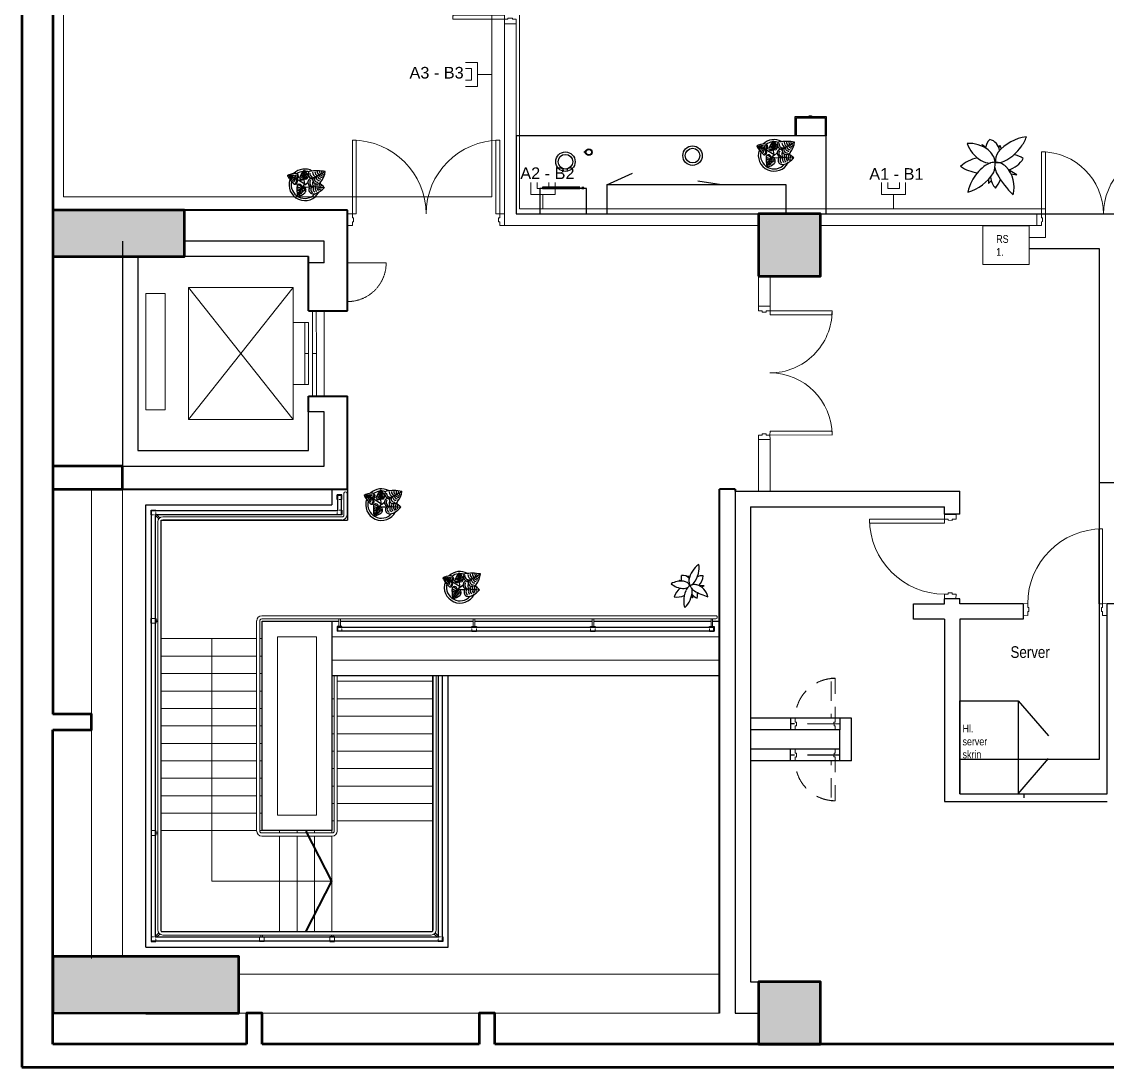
# Model space of a CAD drawing. Header units: millimetres. Extents: x 521 to 148073, y -17811 to 32040.
# Drawn here: x 521 to 14911, y 1225 to 15078 of the extents above; entities that cross this region are included whole.
import ezdxf

# ---------------------------------------------------------------- set-up
doc = ezdxf.new("R2010")
doc.units = ezdxf.units.MM
for name, pattern in [('DGN Style 2', [0.41784, 0.250704, -0.167136]), ('DGN Style 3', [0.584976, 0.41784, -0.167136]), ('DGN Style 5', [0.292488, 0.125352, -0.167136])]:
    doc.linetypes.add(name, pattern=pattern)
for name, color, linetype in [('Datové rozvody', 6, 'Continuous'), ('kab žlab', 6, 'Continuous'), ('srafa', 7, 'Continuous')]:
    doc.layers.add(name, color=color, linetype=linetype)
for name, color, linetype, lineweight in [('nabytek', 7, 'Continuous', 30), ('OAP220', 1, 'Continuous', 30), ('OAP240', 7, 'Continuous', 0), ('OAP280', 2, 'Continuous', 53), ('OAP313', 1, 'Continuous', 0), ('OAP315', 5, 'Continuous', 0), ('OAP325', 1, 'Continuous', 0), ('OAP341', 5, 'Continuous', 0), ('OAP417', 2, 'Continuous', 0), ('OAP660', 7, 'Continuous', 0), ('RC1.', 190, 'Continuous', 20)]:
    doc.layers.add(name, color=color, linetype=linetype, lineweight=lineweight)
doc.styles.add('PDF Arial', font='arial.ttf')
doc.styles.get("Standard").update_dxf_attribs({"font": 'technic_.ttf', "height": 100})

# ---------------------------------------------------------------- blocks, each defined once
blk = doc.blocks.new('*U36')
at = {"layer": 'OAP660'}
for p, q in [((0.187, 1.208), (0.036, -0.958)), ((1.309, 0.28), (0.686, 1.187)), ((0.441, 0.837), (0.606, 0.95)), ((-0.926, 0.443), (1.149, -0.194)), ((0.894, 0.177), (1.059, 0.29))]:
    blk.add_line(p, q, dxfattribs=at)
at = {"layer": 'OAP660', "flags": 128}
for points in [[(-0.926, 0.443), (0.036, -0.958), (1.149, -0.194), (0.187, 1.208), (-0.926, 0.443)], [(0.604, 1.13), (0.915, 0.677), (0.874, 0.648), (0.563, 1.102), (0.604, 1.13)], [(0.606, 0.95), (0.833, 0.62), (0.791, 0.592), (0.565, 0.921), (0.606, 0.95)], [(1.059, 0.29), (0.833, 0.62), (0.791, 0.592), (1.018, 0.262), (1.059, 0.29)], [(1.226, 0.223), (0.915, 0.677), (0.874, 0.648), (1.185, 0.195), (1.226, 0.223)], [(-1.309, 0.029), (-0.46, -1.208), (-0.254, -1.066), (-1.103, 0.17), (-1.309, 0.029)]]:
    blk.add_lwpolyline(points, close=True, dxfattribs=at)
blk = doc.blocks.new('*U8')
at = {"layer": 'OAP315', "extrusion": (0, 0, -1), "flags": 128}
for points in [[(-0.486, 0.735), (-0.532, 0.754), (-0.836, 0.014), (-0.789, -0.005), (-0.486, 0.735)], [(0.645, -0.593), (0.599, -0.574), (0.902, 0.167), (0.948, 0.148), (0.645, -0.593)], [(-0.891, 0.037), (-0.836, 0.014), (-0.855, -0.032), (-0.841, -0.038), (-0.86, -0.084), (-0.874, -0.079), (-0.893, -0.125), (-0.948, -0.102), (-0.891, 0.037)], [(0.7, -0.615), (0.645, -0.593), (0.626, -0.639), (0.612, -0.633), (0.593, -0.68), (0.607, -0.685), (0.588, -0.731), (0.643, -0.754), (0.7, -0.615)]]:
    blk.add_lwpolyline(points, close=True, dxfattribs=at)
at = {"layer": 'OAP315', "extrusion": (0, 0, -1)}
blk.add_arc((-0.836, 0.014), 0.8, 337.7176, 67.7176, dxfattribs=at)
at = {"layer": 'OAP315'}
blk.add_arc((-0.645, -0.593), 0.8, 22.2824, 112.2824, dxfattribs=at)
blk = doc.blocks.new('B1500-91')
at = {"layer": 'OAP315', "rotation": 67.71764840910753}
blk.add_blockref('*U8', (-0.304, 0.881), dxfattribs=at)
blk = doc.blocks.new('*U38')
at = {"layer": 'OAP280', "color": 7, "linetype": 'Continuous', "lineweight": 0, "extrusion": (0, 0, -1)}
blk.add_arc((0.897, 0.495), 0.95, 140.0831, 230.0831, dxfattribs=at)
at = {"layer": 'OAP280', "color": 7, "linetype": 'Continuous', "lineweight": 0}
blk.add_arc((0.322, -0.962), 0.95, 39.9169, 129.9169, dxfattribs=at)
at = {"layer": 'OAP315', "flags": 128}
for points in [[(-0.136, 1.066), (-0.168, 1.105), (-0.897, 0.495), (-0.865, 0.457), (-0.136, 1.066)], [(-0.936, 0.541), (-0.897, 0.495), (-0.935, 0.463), (-0.926, 0.451), (-0.964, 0.419), (-0.974, 0.431), (-1.012, 0.399), (-1.051, 0.445), (-0.936, 0.541)], [(1.019, -0.314), (1.051, -0.353), (0.322, -0.962), (0.29, -0.924), (1.019, -0.314)], [(0.361, -1.008), (0.322, -0.962), (0.284, -0.994), (0.274, -0.983), (0.236, -1.015), (0.245, -1.026), (0.207, -1.059), (0.246, -1.105), (0.361, -1.008)]]:
    blk.add_lwpolyline(points, close=True, dxfattribs=at)
blk = doc.blocks.new('B1800-90')
at = {"layer": 'OAP315', "rotation": 140.0831359081261}
blk.add_blockref('*U38', (-0.37, 1.015), dxfattribs=at)
blk = doc.blocks.new('*U39')
at = {"layer": 'OAP315', "flags": 128}
for points in [[(-0.212, 0.722), (-0.178, 0.673), (-0.141, 0.698), (-0.132, 0.686), (-0.083, 0.72), (-0.091, 0.732), (-0.054, 0.758), (-0.088, 0.807), (-0.212, 0.722)], [(-0.698, 0.255), (-0.726, 0.296), (-0.178, 0.673), (-0.149, 0.631), (-0.698, 0.255)], [(-0.001, -0.759), (0.027, -0.8), (0.575, -0.424), (0.547, -0.382), (-0.001, -0.759)], [(0.609, -0.473), (0.575, -0.424), (0.612, -0.398), (0.604, -0.386), (0.653, -0.352), (0.662, -0.364), (0.699, -0.339), (0.733, -0.388), (0.609, -0.473)]]:
    blk.add_lwpolyline(points, close=True, dxfattribs=at)
at = {"layer": 'OAP315'}
blk.add_ellipse((-0.178, 0.673), major_axis=(0, 0.665), ratio=1, start_param=2.17254, end_param=3.743336, dxfattribs=at)
at = {"layer": 'OAP315', "extrusion": (0, 0, -1)}
blk.add_ellipse((0.575, -0.424), major_axis=(0, -0.665), ratio=1, start_param=0.96905, end_param=2.539846, dxfattribs=at)
blk = doc.blocks.new('*U6')
at = {"layer": 'OAP315', "extrusion": (0, 0, -1), "flags": 128}
for points in [[(0.059, -0.409), (0.025, -0.373), (0.723, 0.294), (0.757, 0.258), (0.059, -0.409)], [(-0.649, 0.332), (-0.607, 0.289), (-0.643, 0.254), (-0.633, 0.243), (-0.669, 0.209), (-0.68, 0.22), (-0.716, 0.185), (-0.757, 0.229), (-0.649, 0.332)], [(0.101, -0.452), (0.059, -0.409), (0.023, -0.444), (0.013, -0.433), (-0.023, -0.467), (-0.013, -0.478), (-0.049, -0.513), (-0.008, -0.556), (0.101, -0.452)]]:
    blk.add_lwpolyline(points, close=True, dxfattribs=at)
at = {"layer": 'OAP315'}
blk.add_arc((-0.059, -0.409), 0.965, 46.3107, 136.3107, dxfattribs=at)
blk = doc.blocks.new('A900-90')
at = {"layer": 'OAP315', "rotation": 313.6892712838268}
blk.add_blockref('*U6', (0.397, 0.24), dxfattribs=at)
blk = doc.blocks.new('*U41')
at = {"layer": 'OAP220', "linetype": 'DGN Style 3'}
blk.add_line((0.148, 0.004), (-0.375, -0.355), dxfattribs=at)
at = {"layer": 'OAP313', "linetype": 'DGN Style 2', "flags": 128}
for points in [[(-0.276, 0.428), (-0.235, 0.456), (0.056, 0.032), (0.015, 0.004), (-0.276, 0.428)], [(0.106, 0.066), (0.056, 0.032), (0.085, -0.009), (0.072, -0.018), (0.101, -0.059), (0.113, -0.05), (0.141, -0.092), (0.191, -0.058), (0.106, 0.066)], [(-0.418, -0.293), (-0.368, -0.259), (-0.34, -0.301), (-0.328, -0.292), (-0.299, -0.333), (-0.312, -0.342), (-0.283, -0.383), (-0.333, -0.417), (-0.418, -0.293)]]:
    blk.add_lwpolyline(points, close=True, dxfattribs=at)
at = {"layer": 'OAP313', "linetype": 'DGN Style 2'}
blk.add_ellipse((0.058, 0.031), major_axis=(0.516, 0), ratio=0.998828, start_param=2.173913, end_param=3.740515, dxfattribs=at)
blk = doc.blocks.new('*U40')
at = {"layer": 'OAP220'}
for p, q in [((0.239, 0.047), (0.324, -0.077)), ((-0.284, -0.313), (-0.199, -0.436))]:
    blk.add_line(p, q, dxfattribs=at)
at = {"layer": 'OAP313', "linetype": 'DGN Style 2'}
blk.add_blockref('*U41', (0.134, -0.019), dxfattribs=at)

msp = doc.modelspace()

# ---------------------------------------------------------------- linework, layer by layer
at = {"layer": 'Datové rozvody'}
for p, q in [((14809, 12069), (13876, 12069)), ((14809, 7526), (14809, 12069)), ((14809, 5307), (14809, 7526)), ((12958, 5307), (13358, 5307)), ((13358, 5307), (13803, 5307)), ((13803, 5307), (14809, 5307)), ((13803, 4848), (13803, 4797))]:
    msp.add_line(p, q, dxfattribs=at)
at = {"layer": 'Defpoints'}
for p, q in [((12958, 4848), (12958, 6082)), ((12958, 6082), (13729, 6082)), ((13729, 6082), (13729, 4848)), ((13729, 6082), (14133, 5615)), ((13729, 4848), (14133, 5314)), ((12958, 4848), (13729, 4848))]:
    msp.add_line(p, q, dxfattribs=at)
at = {"layer": 'kab žlab'}
msp.add_line((14809, 8973), (17315, 8973), dxfattribs=at)
at = {"layer": 'nabytek', "lineweight": 25}
for p, q in [((10384, 13382), (10265, 13428)), ((10314, 13409), (10292, 13418)), ((10482, 13394), (10481, 13499)), ((10482, 13456), (10482, 13475)), ((10495, 13313), (10482, 13394)), ((10592, 13383), (10607, 13394)), ((10607, 13394), (10766, 13483)), ((10701, 13447), (10730, 13463)), ((13261, 13424), (13254, 13451)), ((13254, 13451), (13299, 13418)), ((13475, 13406), (13488, 13443)), ((13488, 13443), (13505, 13394)), ((10495, 13313), (10384, 13382)), ((10457, 13270), (10399, 13156)), ((10486, 13310), (10457, 13270)), ((10494, 13307), (10535, 13339)), ((10572, 13285), (10754, 13274)), ((10592, 13383), (10602, 13371)), ((10680, 13278), (10713, 13276)), ((4261, 13004), (4260, 13109)), ((10423, 13202), (10412, 13182)), ((13711, 13051), (13603, 13117)), ((4163, 12992), (4044, 13039)), ((4092, 13020), (4071, 13028)), ((4274, 12924), (4163, 12992)), ((4260, 13066), (4260, 13085)), ((4274, 12924), (4261, 13004)), ((4371, 12993), (4385, 13005)), ((4371, 12993), (4380, 12981)), ((4385, 13005), (4545, 13094)), ((4480, 13057), (4508, 13073)), ((13335, 12987), (13335, 12935)), ((13335, 12935), (13372, 12971)), ((13633, 13065), (13711, 13051)), ((4236, 12880), (4178, 12766)), ((4201, 12812), (4191, 12792)), ((4265, 12921), (4236, 12880)), ((4273, 12917), (4314, 12949)), ((4351, 12895), (4533, 12884)), ((4458, 12889), (4491, 12887)), ((5178, 8755), (5059, 8801)), ((5108, 8782), (5086, 8791)), ((5276, 8767), (5275, 8872)), ((5276, 8829), (5276, 8848)), ((5401, 8767), (5560, 8856)), ((5495, 8820), (5524, 8836)), ((5289, 8686), (5178, 8755)), ((5251, 8642), (5193, 8529)), ((5280, 8683), (5251, 8642)), ((5289, 8686), (5276, 8767)), ((5289, 8680), (5329, 8711)), ((5366, 8658), (5548, 8647)), ((5386, 8756), (5401, 8767)), ((5386, 8756), (5396, 8744)), ((5474, 8651), (5507, 8649)), ((5217, 8575), (5206, 8555)), ((6318, 7672), (6318, 7776)), ((6220, 7660), (6101, 7706)), ((6150, 7687), (6128, 7695)), ((6331, 7591), (6220, 7660)), ((6318, 7734), (6318, 7753)), ((6331, 7591), (6318, 7672)), ((6428, 7661), (6443, 7672)), ((6428, 7661), (6438, 7649)), ((6443, 7672), (6602, 7761)), ((6537, 7725), (6566, 7741)), ((9245, 7667), (9234, 7678)), ((9234, 7678), (9265, 7674)), ((9355, 7716), (9352, 7738)), ((9352, 7738), (9374, 7718)), ((6293, 7547), (6235, 7433)), ((6322, 7588), (6293, 7547)), ((6331, 7585), (6371, 7616)), ((6408, 7562), (6590, 7552)), ((6516, 7556), (6549, 7554)), ((9569, 7604), (9497, 7608)), ((9526, 7590), (9569, 7604)), ((6259, 7480), (6249, 7459)), ((9400, 7471), (9414, 7445)), ((9414, 7445), (9422, 7473))]:
    msp.add_line(p, q, dxfattribs=at)
at = {"layer": 'nabytek', "lineweight": 30}
for p, q in [((8276, 12915), (8619, 13073)), ((9797, 12915), (9483, 12967)), ((10653, 12915), (9797, 12915))]:
    msp.add_line(p, q, dxfattribs=at)
at = {"layer": 'nabytek'}
for points in [[(11185, 13565), (10774, 13565), (10774, 13822), (11185, 13822)], [(10990, 13822), (10961, 13822), (10961, 13832), (10990, 13832)], [(11169, 13565), (10793, 13565), (10793, 13806), (11169, 13806)]]:
    msp.add_lwpolyline(points, close=True, dxfattribs=at)
at = {"layer": 'nabytek', "lineweight": 30}
for points in [[(7074, 12532), (11185, 12532), (11185, 13565), (7074, 13565)], [(7074, 12532), (11185, 12532), (11185, 13565), (7074, 13565)], [(7390, 12532), (8007, 12532), (8007, 12869), (7390, 12869)], [(7425, 12869), (7917, 12869), (7917, 12887), (7425, 12887)], [(7946, 12869), (7973, 12869), (7973, 12880), (7946, 12880)], [(8276, 12532), (10653, 12532), (10653, 12915), (8276, 12915)]]:
    msp.add_lwpolyline(points, close=True, dxfattribs=at)
msp.add_lwpolyline([(7993, 13344), (7979, 13344), (7979, 13357), (7993, 13357)], dxfattribs=at)
for centre, radius in [((8038, 13350), 45.4), ((8038, 13350), 37.4), ((9413, 13304), 129), ((9413, 13304), 97.1), ((7728, 13224), 129), ((7728, 13224), 97.1)]:
    msp.add_circle(centre, radius, dxfattribs=at)
at = {"layer": 'nabytek', "lineweight": 25}
for centre, radius, start, end in [((13915, 12964), 594, 97.405, 139.5393), ((13408, 13696), 454, 322.2548, 341.6176), ((10370, 13265), 194, 91.427, 122.5892), ((10641, 13637), 430, 209.0508, 228.5686), ((10286, 13411), 8.93, 281.0863, 49.4497), ((10290, 13428), 10.4, 279.5621, 48.822), ((10266, 13425), 49.9, 308.3602, 341.5774), ((10292, 13422), 24.7, 348.6181, 42.6847), ((10285, 13402), 43.2, 307.6132, 1.9373), ((10494, 13307), 209, 148.1861, 150.5595), ((10303, 13421), 30.3, 326.1356, 40.941), ((10303, 13387), 40.5, 306.9958, 15.8042), ((10322, 13421), 30.2, 311.5886, 42.9302), ((10320, 13374), 41.1, 306.6278, 26.9352), ((10494, 13307), 209, 61.293, 133.9065), ((10340, 13419), 31.3, 302.1956, 42.6763), ((10365, 13419), 28.8, 267.2315, 49.4049), ((10346, 13357), 37.5, 305.549, 62.8309), ((10364, 13407), 52, 37.0476, 88.9966), ((10375, 13418), 36.7, 284.3925, 34.1383), ((10494, 13307), 180, 97.5839, 125.9748), ((10754, 13276), 352, 140.8448, 160.3626), ((10449, 13397), 25.9, 185.7594, 245.6893), ((10451, 13403), 32, 237.6686, 344.1983), ((10452, 13415), 30.7, 237.343, 354.6249), ((10457, 13441), 33.7, 238.4218, 318.7292), ((10462, 13457), 33.2, 238.7898, 307.5982), ((10468, 13476), 35.4, 239.4072, 293.7313), ((10479, 13497), 40.9, 240.1542, 273.3715), ((10475, 13477), 7.32, 212.8803, 341.2437), ((10389, 13369), 159, 23.221, 54.3832), ((10489, 13479), 8.53, 211.3561, 340.616), ((10485, 13476), 20.3, 260.5119, 334.4787), ((10487, 13468), 24.8, 257.9296, 332.735), ((10493, 13453), 24.8, 243.3826, 334.7242), ((10497, 13439), 25.7, 233.9897, 334.4703), ((10504, 13420), 23.6, 199.0255, 341.1989), ((10507, 13412), 30.1, 216.1865, 325.9323), ((10494, 13307), 180, 72.2113, 89.4126), ((10495, 13417), 42.6, 328.8416, 20.7906), ((10584, 13449), 45.1, 124.5061, 184.4359), ((10594, 13449), 55.8, 176.4152, 282.945), ((10582, 13343), 45.1, 91.8109, 151.7408), ((10655, 12880), 613, 79.5915, 99.1092), ((10613, 13459), 53.5, 176.0897, 293.3715), ((10335, 12826), 613, 65.2071, 66.4141), ((10656, 13472), 58.7, 177.1685, 257.4758), ((10654, 13372), 52.5, 154.9331, 264.6789), ((10665, 13382), 41.2, 137.7721, 279.9455), ((10686, 13479), 57.8, 177.5364, 246.3448), ((10688, 13409), 44.7, 172.7363, 273.2169), ((10720, 13485), 61.7, 178.1539, 232.4779), ((10706, 13427), 43.1, 182.1293, 273.4708), ((10723, 13449), 43.2, 196.6762, 271.4816), ((10761, 13485), 71.2, 178.9008, 212.1181), ((10734, 13459), 35.3, 199.2585, 273.2254), ((10491, 13517), 277, 321.9677, 353.1299), ((10728, 13476), 12.8, 151.6269, 279.9903), ((10743, 13456), 14.9, 150.1027, 279.3626), ((13072, 13032), 435, 53.2413, 92.4841), ((13464, 13610), 435, 199.2909, 238.5337), ((13506, 13373), 212, 136.1537, 171.4305), ((13307, 13349), 177, 7.274, 74.9314), ((13295, 13756), 580, 299.1779, 324.3758), ((10494, 13307), 209, 160.1505, 332.7386), ((10494, 13307), 180, 165.9766, 318.3884), ((10365, 13345), 31.6, 253.9654, 313.8953), ((10360, 13351), 39.1, 305.8746, 52.4043), ((10818, 13250), 430, 173.185, 192.7028), ((10418, 13284), 31.6, 87.8583, 147.7882), ((10400, 13212), 40.5, 25.9494, 94.7578), ((10404, 13233), 41.1, 14.8184, 95.1258), ((10412, 13264), 37.5, 338.9227, 96.2046), ((10419, 13277), 39.1, 349.3493, 95.879), ((10449, 13212), 31.3, 359.0773, 99.558), ((10467, 13229), 28.8, 352.3487, 134.5222), ((10474, 13237), 36.7, 7.6153, 117.3612), ((10526, 13406), 130, 244.8403, 290.733), ((10459, 13238), 52, 312.757, 4.706), ((10591, 13337), 55.8, 143.7201, 250.2498), ((10600, 13240), 52.5, 122.238, 231.9838), ((10612, 13336), 53.5, 143.3945, 260.6764), ((10614, 13243), 41.2, 105.077, 247.2504), ((10656, 13324), 58.7, 149.5604, 224.7807), ((10649, 13254), 44.7, 140.0412, 240.5218), ((10684, 13313), 57.8, 166.3518, 213.6497), ((10673, 13259), 43.1, 149.4341, 240.7757), ((10540, 13451), 277, 289.2725, 320.4348), ((10653, 13394), 74.3, 267.5882, 319.5372), ((10716, 13301), 61.7, 161.7018, 199.7828), ((10700, 13268), 43.2, 163.9811, 238.7865), ((10714, 13270), 35.3, 166.5634, 240.5302), ((10751, 13278), 71.2, 146.2057, 179.423), ((10335, 12826), 613, 46.8963, 54.9603), ((10494, 13307), 209, 2.536, 8.5121), ((10718, 13288), 12.8, 118.9318, 247.2952), ((10719, 13263), 14.9, 117.4076, 246.6675), ((13293, 12796), 491, 102.6111, 131.7616), ((13357, 13437), 231, 238.7564, 271.1618), ((13193, 13196), 231, 4.9475, 53.0186), ((13722, 13200), 299, 150.0098, 177.046), ((13453, 13449), 236, 262.8614, 302.0637), ((13520, 13426), 320, 284.6326, 330.3069), ((13639, 13037), 280, 55.5189, 83.3219), ((4273, 12917), 209, 61.293, 133.9065), ((4273, 12917), 180, 97.5839, 125.9748), ((4533, 12887), 352, 140.8448, 160.3626), ((4167, 12980), 159, 23.221, 54.3832), ((4273, 12917), 180, 72.2113, 89.4126), ((4362, 13059), 45.1, 124.5061, 184.4359), ((4434, 12490), 613, 79.5915, 99.1092), ((4498, 13096), 61.7, 178.1539, 232.4779), ((4540, 13095), 71.2, 178.9008, 212.1181), ((10397, 13188), 43.2, 39.8163, 94.1404), ((10398, 13159), 49.9, 60.1762, 93.3935), ((10368, 13347), 194, 279.1644, 310.3266), ((10403, 13183), 8.93, 352.3039, 120.6673), ((10418, 13173), 10.4, 352.9316, 122.1915), ((10416, 13178), 24.7, 359.0689, 73.0357), ((10422, 13187), 30.3, 0.8126, 75.618), ((10437, 13199), 30.2, 358.8234, 90.165), ((10610, 13260), 74.3, 234.8931, 286.8421), ((13235, 13534), 458, 234.0181, 264.3887), ((13630, 12700), 580, 127.6251, 152.8229), ((13429, 12980), 236, 91.3085, 130.5109), ((13126, 13187), 299, 338.4569, 5.4931), ((13656, 13175), 236, 187.3316, 209.1746), ((13433, 13032), 184, 43.3888, 92.9094), ((13148, 12737), 594, 45.1067, 46.6501), ((13278, 12883), 399, 345.8182, 43.6036), ((4148, 12875), 194, 91.427, 122.5892), ((4419, 13247), 430, 209.0508, 228.5686), ((4273, 12917), 209, 160.1505, 332.7386), ((4065, 13021), 8.93, 281.0863, 49.4497), ((4069, 13038), 10.4, 279.5621, 48.822), ((4045, 13035), 49.9, 308.3602, 341.5774), ((4071, 13033), 24.7, 348.6181, 42.6847), ((4063, 13013), 43.2, 307.6132, 1.9373), ((4273, 12917), 209, 148.1861, 150.5595), ((4273, 12917), 180, 165.9766, 318.3884), ((4081, 13031), 30.3, 326.1356, 40.941), ((4082, 12998), 40.5, 306.9958, 15.8042), ((4101, 13031), 30.2, 311.5886, 42.9302), ((4098, 12984), 41.1, 306.6278, 26.9352), ((4118, 13030), 31.3, 302.1956, 42.6763), ((4144, 13029), 28.8, 267.2315, 49.4049), ((4125, 12967), 37.5, 305.549, 62.8309), ((4142, 13017), 52, 37.0476, 88.9966), ((4139, 12961), 39.1, 305.8746, 52.4043), ((4154, 13028), 36.7, 284.3925, 34.1383), ((4227, 13008), 25.9, 185.7594, 245.6893), ((4230, 13013), 32, 237.6686, 344.1983), ((4230, 13025), 30.7, 237.343, 354.6249), ((4235, 13051), 33.7, 238.4218, 318.7292), ((4240, 13067), 33.2, 238.7898, 307.5982), ((4246, 13086), 35.4, 239.4072, 293.7313), ((4258, 13107), 40.9, 240.1542, 273.3715), ((4253, 13088), 7.32, 212.8803, 341.2437), ((4267, 13090), 8.53, 211.3561, 340.616), ((4264, 13086), 20.3, 260.5119, 334.4787), ((4266, 13078), 24.8, 257.9296, 332.735), ((4272, 13063), 24.8, 243.3826, 334.7242), ((4276, 13049), 25.7, 233.9897, 334.4703), ((4283, 13030), 23.6, 199.0255, 341.1989), ((4285, 13022), 30.1, 216.1865, 325.9323), ((4274, 13027), 42.6, 328.8416, 20.7906), ((4369, 12948), 55.8, 143.7201, 250.2498), ((4373, 13059), 55.8, 176.4152, 282.945), ((4360, 12953), 45.1, 91.8109, 151.7408), ((4391, 12946), 53.5, 143.3945, 260.6764), ((4392, 13069), 53.5, 176.0897, 293.3715), ((4113, 12436), 613, 65.2071, 66.4141), ((4435, 13083), 58.7, 177.1685, 257.4758), ((4434, 12934), 58.7, 149.5604, 224.7807), ((4433, 12982), 52.5, 154.9331, 264.6789), ((4443, 12992), 41.2, 137.7721, 279.9455), ((4465, 13089), 57.8, 177.5364, 246.3448), ((4467, 13020), 44.7, 172.7363, 273.2169), ((4431, 13004), 74.3, 267.5882, 319.5372), ((4485, 13038), 43.1, 182.1293, 273.4708), ((4502, 13059), 43.2, 196.6762, 271.4816), ((4513, 13069), 35.3, 199.2585, 273.2254), ((4269, 13127), 277, 321.9677, 353.1299), ((4506, 13086), 12.8, 151.6269, 279.9903), ((4521, 13066), 14.9, 150.1027, 279.3626), ((12900, 13392), 594, 285.8521, 327.9864), ((13510, 12743), 454, 150.7019, 170.0648), ((13623, 13046), 261, 185.9465, 221.5402), ((13140, 13118), 378, 319.4675, 339.7033), ((14463, 13632), 1164, 209.4525, 226.6695), ((4144, 12955), 31.6, 253.9654, 313.8953), ((4597, 12860), 430, 173.185, 192.7028), ((4197, 12895), 31.6, 87.8583, 147.7882), ((4175, 12798), 43.2, 39.8163, 94.1404), ((4177, 12769), 49.9, 60.1762, 93.3935), ((4179, 12822), 40.5, 25.9494, 94.7578), ((4147, 12958), 194, 279.1644, 310.3266), ((4183, 12843), 41.1, 14.8184, 95.1258), ((4191, 12874), 37.5, 338.9227, 96.2046), ((4197, 12887), 39.1, 349.3493, 95.879), ((4194, 12789), 24.7, 359.0689, 73.0357), ((4201, 12797), 30.3, 0.8126, 75.618), ((4215, 12810), 30.2, 358.8234, 90.165), ((4227, 12823), 31.3, 359.0773, 99.558), ((4246, 12840), 28.8, 352.3487, 134.5222), ((4253, 12847), 36.7, 7.6153, 117.3612), ((4305, 13017), 130, 244.8403, 290.733), ((4237, 12848), 52, 312.757, 4.706), ((4379, 12851), 52.5, 122.238, 231.9838), ((4389, 12870), 74.3, 234.8931, 286.8421), ((4393, 12853), 41.2, 105.077, 247.2504), ((4427, 12864), 44.7, 140.0412, 240.5218), ((4463, 12923), 57.8, 166.3518, 213.6497), ((4452, 12869), 43.1, 149.4341, 240.7757), ((4319, 13061), 277, 289.2725, 320.4348), ((4495, 12911), 61.7, 161.7018, 199.7828), ((4478, 12878), 43.2, 163.9811, 238.7865), ((4493, 12880), 35.3, 166.5634, 240.5302), ((4530, 12888), 71.2, 146.2057, 179.423), ((4113, 12436), 613, 46.8963, 54.9603), ((4273, 12917), 209, 2.536, 8.5121), ((4496, 12898), 12.8, 118.9318, 247.2952), ((4498, 12873), 14.9, 117.4076, 246.6675), ((4182, 12793), 8.93, 352.3039, 120.6673), ((4196, 12783), 10.4, 352.9316, 122.1915), ((5164, 8638), 194, 91.427, 122.5892), ((5435, 9010), 430, 209.0508, 228.5686), ((5080, 8784), 8.93, 281.0863, 49.4497), ((5084, 8801), 10.4, 279.5621, 48.822), ((5060, 8798), 49.9, 308.3602, 341.5774), ((5086, 8795), 24.7, 348.6181, 42.6847), ((5289, 8680), 209, 148.1861, 150.5595), ((5097, 8794), 30.3, 326.1356, 40.941), ((5116, 8794), 30.2, 311.5886, 42.9302), ((5289, 8680), 209, 61.293, 133.9065), ((5134, 8792), 31.3, 302.1956, 42.6763), ((5159, 8792), 28.8, 267.2315, 49.4049), ((5158, 8780), 52, 37.0476, 88.9966), ((5169, 8790), 36.7, 284.3925, 34.1383), ((5289, 8680), 180, 97.5839, 125.9748), ((5548, 8649), 352, 140.8448, 160.3626), ((5246, 8788), 30.7, 237.343, 354.6249), ((5251, 8813), 33.7, 238.4218, 318.7292), ((5256, 8830), 33.2, 238.7898, 307.5982), ((5262, 8849), 35.4, 239.4072, 293.7313), ((5273, 8870), 40.9, 240.1542, 273.3715), ((5269, 8850), 7.32, 212.8803, 341.2437), ((5183, 8742), 159, 23.221, 54.3832), ((5283, 8852), 8.53, 211.3561, 340.616), ((5279, 8849), 20.3, 260.5119, 334.4787), ((5281, 8841), 24.8, 257.9296, 332.735), ((5287, 8826), 24.8, 243.3826, 334.7242), ((5291, 8812), 25.7, 233.9897, 334.4703), ((5299, 8793), 23.6, 199.0255, 341.1989), ((5289, 8680), 180, 72.2113, 89.4126), ((5289, 8790), 42.6, 328.8416, 20.7906), ((5378, 8822), 45.1, 124.5061, 184.4359), ((5388, 8822), 55.8, 176.4152, 282.945), ((5449, 8253), 613, 79.5915, 99.1092), ((5407, 8832), 53.5, 176.0897, 293.3715), ((5451, 8845), 58.7, 177.1685, 257.4758), ((5459, 8755), 41.2, 137.7721, 279.9455), ((5480, 8852), 57.8, 177.5364, 246.3448), ((5482, 8782), 44.7, 172.7363, 273.2169), ((5514, 8858), 61.7, 178.1539, 232.4779), ((5500, 8800), 43.1, 182.1293, 273.4708), ((5517, 8822), 43.2, 196.6762, 271.4816), ((5555, 8858), 71.2, 178.9008, 212.1181), ((5529, 8832), 35.3, 199.2585, 273.2254), ((5285, 8890), 277, 321.9677, 353.1299), ((5522, 8849), 12.8, 151.6269, 279.9903), ((5537, 8829), 14.9, 150.1027, 279.3626), ((5289, 8680), 209, 160.1505, 332.7386), ((5079, 8775), 43.2, 307.6132, 1.9373), ((5289, 8680), 180, 165.9766, 318.3884), ((5097, 8760), 40.5, 306.9958, 15.8042), ((5114, 8747), 41.1, 306.6278, 26.9352), ((5159, 8718), 31.6, 253.9654, 313.8953), ((5141, 8729), 37.5, 305.549, 62.8309), ((5154, 8724), 39.1, 305.8746, 52.4043), ((5612, 8623), 430, 173.185, 192.7028), ((5212, 8657), 31.6, 87.8583, 147.7882), ((5198, 8606), 41.1, 14.8184, 95.1258), ((5206, 8636), 37.5, 338.9227, 96.2046), ((5213, 8650), 39.1, 349.3493, 95.879), ((5243, 8770), 25.9, 185.7594, 245.6893), ((5246, 8776), 32, 237.6686, 344.1983), ((5268, 8610), 36.7, 7.6153, 117.3612), ((5320, 8779), 130, 244.8403, 290.733), ((5301, 8785), 30.1, 216.1865, 325.9323), ((5385, 8710), 55.8, 143.7201, 250.2498), ((5376, 8716), 45.1, 91.8109, 151.7408), ((5394, 8613), 52.5, 122.238, 231.9838), ((5406, 8709), 53.5, 143.3945, 260.6764), ((5408, 8616), 41.2, 105.077, 247.2504), ((5129, 8199), 613, 65.2071, 66.4141), ((5450, 8696), 58.7, 149.5604, 224.7807), ((5448, 8745), 52.5, 154.9331, 264.6789), ((5443, 8626), 44.7, 140.0412, 240.5218), ((5478, 8686), 57.8, 166.3518, 213.6497), ((5467, 8632), 43.1, 149.4341, 240.7757), ((5334, 8823), 277, 289.2725, 320.4348), ((5447, 8767), 74.3, 267.5882, 319.5372), ((5510, 8673), 61.7, 161.7018, 199.7828), ((5494, 8641), 43.2, 163.9811, 238.7865), ((5508, 8643), 35.3, 166.5634, 240.5302), ((5545, 8650), 71.2, 146.2057, 179.423), ((5129, 8199), 613, 46.8963, 54.9603), ((5289, 8680), 209, 2.536, 8.5121), ((5512, 8661), 12.8, 118.9318, 247.2952), ((5514, 8636), 14.9, 117.4076, 246.6675), ((5191, 8561), 43.2, 39.8163, 94.1404), ((5192, 8532), 49.9, 60.1762, 93.3935), ((5194, 8585), 40.5, 25.9494, 94.7578), ((5162, 8720), 194, 279.1644, 310.3266), ((5198, 8556), 8.93, 352.3039, 120.6673), ((5212, 8546), 10.4, 352.9316, 122.1915), ((5210, 8551), 24.7, 359.0689, 73.0357), ((5216, 8559), 30.3, 0.8126, 75.618), ((5231, 8572), 30.2, 358.8234, 90.165), ((5243, 8585), 31.3, 359.0773, 99.558), ((5261, 8602), 28.8, 352.3487, 134.5222), ((5253, 8610), 52, 312.757, 4.706), ((5404, 8633), 74.3, 234.8931, 286.8421), ((6331, 7585), 209, 61.293, 133.9065), ((6591, 7554), 352, 140.8448, 160.3626), ((6225, 7647), 159, 23.221, 54.3832), ((6491, 7158), 613, 79.5915, 99.1092), ((9693, 7616), 335, 126.0805, 168.2148), ((9172, 7841), 327, 327.8534, 353.0513), ((9244, 7842), 256, 350.9303, 10.2931), ((6206, 7542), 194, 91.427, 122.5892), ((6477, 7915), 430, 209.0508, 228.5686), ((6331, 7585), 209, 160.1505, 332.7386), ((6122, 7689), 8.93, 281.0863, 49.4497), ((6126, 7706), 10.4, 279.5621, 48.822), ((6102, 7703), 49.9, 308.3602, 341.5774), ((6129, 7700), 24.7, 348.6181, 42.6847), ((6121, 7680), 43.2, 307.6132, 1.9373), ((6331, 7585), 209, 148.1861, 150.5595), ((6331, 7585), 180, 165.9766, 318.3884), ((6139, 7698), 30.3, 326.1356, 40.941), ((6139, 7665), 40.5, 306.9958, 15.8042), ((6158, 7699), 30.2, 311.5886, 42.9302), ((6156, 7652), 41.1, 306.6278, 26.9352), ((6176, 7697), 31.3, 302.1956, 42.6763), ((6201, 7696), 28.8, 267.2315, 49.4049), ((6183, 7634), 37.5, 305.549, 62.8309), ((6200, 7685), 52, 37.0476, 88.9966), ((6196, 7629), 39.1, 305.8746, 52.4043), ((6211, 7695), 36.7, 284.3925, 34.1383), ((6331, 7585), 180, 97.5839, 125.9748), ((6285, 7675), 25.9, 185.7594, 245.6893), ((6288, 7693), 30.7, 237.343, 354.6249), ((6288, 7680), 32, 237.6686, 344.1983), ((6293, 7718), 33.7, 238.4218, 318.7292), ((6298, 7735), 33.2, 238.7898, 307.5982), ((6304, 7754), 35.4, 239.4072, 293.7313), ((6316, 7775), 40.9, 240.1542, 273.3715), ((6311, 7755), 7.32, 212.8803, 341.2437), ((6325, 7757), 8.53, 211.3561, 340.616), ((6321, 7754), 20.3, 260.5119, 334.4787), ((6323, 7745), 24.8, 257.9296, 332.735), ((6329, 7731), 24.8, 243.3826, 334.7242), ((6333, 7717), 25.7, 233.9897, 334.4703), ((6341, 7697), 23.6, 199.0255, 341.1989), ((6343, 7689), 30.1, 216.1865, 325.9323), ((6331, 7585), 180, 72.2113, 89.4126), ((6331, 7695), 42.6, 328.8416, 20.7906), ((6427, 7615), 55.8, 143.7201, 250.2498), ((6420, 7726), 45.1, 124.5061, 184.4359), ((6430, 7726), 55.8, 176.4152, 282.945), ((6418, 7621), 45.1, 91.8109, 151.7408), ((6448, 7613), 53.5, 143.3945, 260.6764), ((6449, 7736), 53.5, 176.0897, 293.3715), ((6171, 7104), 613, 65.2071, 66.4141), ((6492, 7601), 58.7, 149.5604, 224.7807), ((6493, 7750), 58.7, 177.1685, 257.4758), ((6490, 7650), 52.5, 154.9331, 264.6789), ((6501, 7660), 41.2, 137.7721, 279.9455), ((6522, 7756), 57.8, 177.5364, 246.3448), ((6524, 7687), 44.7, 172.7363, 273.2169), ((6556, 7763), 61.7, 178.1539, 232.4779), ((6542, 7705), 43.1, 182.1293, 273.4708), ((6560, 7726), 43.2, 196.6762, 271.4816), ((6598, 7763), 71.2, 178.9008, 212.1181), ((6571, 7736), 35.3, 199.2585, 273.2254), ((6327, 7794), 277, 321.9677, 353.1299), ((6564, 7753), 12.8, 151.6269, 279.9903), ((6579, 7733), 14.9, 150.1027, 279.3626), ((9257, 7422), 245, 81.9168, 121.1596), ((9295, 7814), 245, 227.9664, 267.2092), ((9380, 7708), 120, 164.8292, 200.106), ((9288, 7642), 99.9, 35.9495, 103.6069), ((9273, 7536), 131, 33.623, 81.6941), ((9533, 7681), 169, 178.6853, 205.7215), ((9333, 7732), 133, 291.5368, 330.7392), ((9537, 7578), 158, 84.1944, 111.9974), ((9373, 7738), 180, 313.3081, 358.9824), ((6201, 7623), 31.6, 253.9654, 313.8953), ((6654, 7528), 430, 173.185, 192.7028), ((6255, 7562), 31.6, 87.8583, 147.7882), ((6233, 7466), 43.2, 39.8163, 94.1404), ((6234, 7437), 49.9, 60.1762, 93.3935), ((6236, 7489), 40.5, 25.9494, 94.7578), ((6240, 7510), 41.1, 14.8184, 95.1258), ((6248, 7541), 37.5, 338.9227, 96.2046), ((6255, 7555), 39.1, 349.3493, 95.879), ((6258, 7464), 30.3, 0.8126, 75.618), ((6273, 7477), 30.2, 358.8234, 90.165), ((6285, 7490), 31.3, 359.0773, 99.558), ((6304, 7507), 28.8, 352.3487, 134.5222), ((6310, 7515), 36.7, 7.6153, 117.3612), ((6362, 7684), 130, 244.8403, 290.733), ((6295, 7515), 52, 312.757, 4.706), ((6436, 7518), 52.5, 122.238, 231.9838), ((6450, 7521), 41.2, 105.077, 247.2504), ((6485, 7531), 44.7, 140.0412, 240.5218), ((6520, 7591), 57.8, 166.3518, 213.6497), ((6509, 7537), 43.1, 149.4341, 240.7757), ((6376, 7728), 277, 289.2725, 320.4348), ((6489, 7672), 74.3, 267.5882, 319.5372), ((6552, 7578), 61.7, 161.7018, 199.7828), ((6536, 7545), 43.2, 163.9811, 238.7865), ((6550, 7548), 35.3, 166.5634, 240.5302), ((6587, 7555), 71.2, 146.2057, 179.423), ((6171, 7104), 613, 46.8963, 54.9603), ((6331, 7585), 209, 2.536, 8.5121), ((6554, 7566), 12.8, 118.9318, 247.2952), ((6556, 7541), 14.9, 117.4076, 246.6675), ((9430, 7365), 277, 131.2866, 160.4371), ((9288, 7699), 131, 267.4319, 299.8373), ((9624, 7408), 327, 156.3005, 181.4984), ((9075, 7554), 335, 314.5276, 356.6619), ((9448, 7493), 133, 119.984, 159.1864), ((9436, 7519), 104, 72.0642, 121.5849), ((9242, 7513), 169, 7.1324, 34.1686), ((9508, 7650), 133, 216.007, 237.85), ((9526, 7578), 147, 214.622, 250.2156), ((9784, 8096), 657, 238.128, 255.345), ((9374, 7296), 335, 73.7822, 75.3256), ((9400, 7404), 225, 14.4937, 72.2791), ((9267, 7483), 213, 348.143, 8.3787), ((6204, 7625), 194, 279.1644, 310.3266), ((6240, 7461), 8.93, 352.3039, 120.6673), ((6254, 7451), 10.4, 352.9316, 122.1915), ((6252, 7456), 24.7, 359.0689, 73.0357), ((6446, 7537), 74.3, 234.8931, 286.8421), ((9202, 7714), 259, 262.6936, 293.0642), ((9552, 7397), 256, 179.3774, 198.7403)]:
    msp.add_arc(centre, radius, start, end, dxfattribs=at)
at = {"layer": 'OAP220'}
for p, q in [((7074, 12532), (20436, 12532)), ((1857, 12172), (1857, 9191)), ((4529, 12172), (2679, 12172)), ((4529, 11884), (4529, 12172)), ((2062, 11966), (2062, 9397)), ((4324, 11966), (2679, 11966)), ((4324, 11884), (4324, 11966)), ((4529, 11884), (4324, 11884)), ((4324, 9397), (4324, 9911)), ((4529, 9911), (4324, 9911)), ((4529, 9191), (4529, 9911)), ((2062, 9397), (4324, 9397)), ((1857, 9191), (4529, 9191)), ((9977, 8857), (9977, 1944)), ((9977, 8857), (10491, 8857)), ((10491, 8857), (12958, 8857)), ((12958, 8554), (12958, 8857)), ((10183, 8651), (10183, 2356)), ((10183, 8651), (12752, 8651)), ((12752, 8554), (12752, 8651)), ((12958, 8554), (12752, 8554)), ((12341, 7367), (12752, 7367)), ((12341, 7161), (12341, 7367)), ((12752, 7367), (12752, 7433)), ((12958, 7433), (12752, 7433)), ((12958, 7367), (12958, 7433)), ((13796, 7367), (12958, 7367)), ((13796, 7367), (13796, 7161)), ((14911, 4848), (14911, 7367)), ((15322, 7367), (14911, 7367)), ((12752, 7161), (12341, 7161)), ((12752, 7161), (12752, 4745)), ((12958, 7161), (12958, 4848)), ((13796, 7161), (12958, 7161)), ((11519, 5850), (10183, 5850)), ((11519, 5285), (11519, 5850)), ((11365, 5696), (10183, 5696)), ((11365, 5439), (11365, 5696)), ((11365, 5439), (10183, 5439)), ((11519, 5285), (10183, 5285)), ((12958, 4848), (14911, 4848)), ((12752, 4745), (14911, 4745)), ((10183, 2356), (10286, 2356)), ((9977, 1944), (10286, 1944))]:
    msp.add_line(p, q, dxfattribs=at)
at = {"layer": 'OAP240', "color": 1, "lineweight": 30}
for p, q in [((4632, 8883), (4632, 8677)), ((4709, 8600), (4709, 8806)), ((4761, 8549), (4761, 8806)), ((4838, 8883), (4838, 8472)), ((2165, 2818), (2165, 8677)), ((2165, 8677), (4632, 8677)), ((4709, 8749), (4704, 8749)), ((2242, 2895), (2242, 8600)), ((2242, 8600), (4709, 8600)), ((2294, 2947), (2294, 8549)), ((2294, 8549), (4761, 8549)), ((2371, 8472), (4838, 8472)), ((2371, 3029), (2371, 8472)), ((4632, 7135), (4725, 7135)), ((4709, 7058), (9695, 7058)), ((4745, 7135), (6506, 7135)), ((6527, 7135), (8083, 7135)), ((8103, 7135), (9659, 7135)), ((9679, 7135), (9772, 7135)), ((4709, 7007), (9695, 7007)), ((4766, 7007), (4766, 7002)), ((6486, 7007), (6486, 7002)), ((8062, 7007), (8062, 7002)), ((9638, 7007), (9638, 7002)), ((4632, 6416), (9772, 6416)), ((5969, 3029), (5969, 6416)), ((6174, 2818), (6174, 6416)), ((2371, 3024), (5963, 3024)), ((2165, 2818), (6174, 2818))]:
    msp.add_line(p, q, dxfattribs=at)
at = {"layer": 'OAP240'}
for p, q in [((3635, 6904), (2371, 6904)), ((3707, 6904), (3676, 6904)), ((3635, 6673), (2371, 6673)), ((3707, 6673), (3676, 6673)), ((3707, 6673), (3676, 6673)), ((3635, 6441), (2371, 6441)), ((3707, 6441), (3676, 6441)), ((4704, 6339), (5969, 6339)), ((3635, 6210), (2371, 6210)), ((3707, 6210), (3676, 6210)), ((4632, 6107), (4663, 6107)), ((4704, 6107), (5969, 6107)), ((3635, 5979), (2371, 5979)), ((3707, 5979), (3676, 5979)), ((4632, 5876), (4663, 5876)), ((4704, 5876), (5969, 5876)), ((3635, 5748), (2371, 5748)), ((3707, 5748), (3676, 5748)), ((4632, 5645), (4663, 5645)), ((4704, 5645), (5969, 5645)), ((3635, 5516), (2371, 5516)), ((3707, 5516), (3676, 5516)), ((4632, 5414), (4663, 5414)), ((4704, 5414), (5969, 5414)), ((3635, 5285), (2371, 5285)), ((3707, 5285), (3676, 5285)), ((4632, 5182), (4663, 5182)), ((4704, 5182), (5969, 5182)), ((3635, 5054), (2371, 5054)), ((3707, 5054), (3676, 5054)), ((4632, 4951), (4663, 4951)), ((4704, 4951), (5969, 4951)), ((3635, 4822), (2371, 4822)), ((3707, 4822), (3676, 4822)), ((4632, 4720), (4663, 4720)), ((4704, 4720), (5969, 4720)), ((3635, 4591), (2371, 4591)), ((3707, 4591), (3676, 4591)), ((4632, 4488), (4663, 4488)), ((4704, 4488), (5969, 4488)), ((3635, 4360), (2371, 4360)), ((3707, 4360), (3676, 4360)), ((3938, 4329), (3938, 4360)), ((4170, 4329), (4170, 4360)), ((4401, 4329), (4401, 4360)), ((4632, 4329), (4632, 4360)), ((3938, 3024), (3938, 4288)), ((4170, 3024), (4170, 4288)), ((4401, 3024), (4401, 4288)), ((4632, 3024), (4632, 4288))]:
    msp.add_line(p, q, dxfattribs=at)
at = {"layer": 'OAP240', "color": 1, "linetype": 'Continuous', "lineweight": 0}
for p in [(3039, 6904), (4632, 3692)]:
    msp.add_line(p, (3039, 3692), dxfattribs=at)
at = {"layer": 'OAP240', "color": 1, "lineweight": 30, "flags": 128}
for points in [[(2294, 8543), (2299, 8543), (2299, 8549)], [(4709, 8605), (4704, 8605), (4704, 8600)], [(2294, 2952), (2299, 2952), (2299, 2947)], [(6046, 2952), (6040, 2952), (6040, 2947)]]:
    msp.add_lwpolyline(points, dxfattribs=at)
msp.add_lwpolyline([(4632, 4360), (3707, 4360), (3707, 7135), (4632, 7135), (4632, 4360)], close=True, dxfattribs=at)
at = {"layer": 'OAP240', "color": 7, "linetype": 'Continuous', "lineweight": 40, "flags": 128}
msp.add_lwpolyline([(4293, 3030), (4632, 3692), (4293, 4354)], dxfattribs=at)
at = {"layer": 'OAP280'}
for p, q in [((521, 31959), (521, 1225)), ((932, 31753), (932, 5902)), ((932, 1533), (932, 5696)), ((3707, 1944), (3502, 1944)), ((3502, 1944), (3502, 1533)), ((3707, 1533), (3707, 1944)), ((6791, 1944), (6585, 1944)), ((6585, 1944), (6585, 1533)), ((6791, 1533), (6791, 1944)), ((3502, 1533), (932, 1533)), ((6585, 1533), (3707, 1533)), ((80491, 1533), (6791, 1533)), ((521, 1225), (80697, 1225))]:
    msp.add_line(p, q, dxfattribs=at)
at = {"layer": 'OAP280', "lineweight": 0}
for p, q in [((1446, 2664), (1446, 8883)), ((1857, 8883), (1857, 2693)), ((9772, 2458), (3399, 2458)), ((2165, 1944), (9772, 1944))]:
    msp.add_line(p, q, dxfattribs=at)
at = {"layer": 'OAP280', "flags": 128}
for points in [[(1446, 11966), (2679, 11966), (2679, 12583), (932, 12583), (932, 11966)], [(10286, 11709), (11108, 11709), (11108, 12532), (10286, 12532), (10286, 11709)], [(1137, 8883), (1857, 8883), (1857, 9191), (932, 9191), (932, 8883)], [(2165, 1944), (3399, 1944), (3399, 2693), (932, 2693), (932, 1947)], [(10286, 1533), (11108, 1533), (11108, 2356), (10286, 2356), (10286, 1533)]]:
    msp.add_lwpolyline(points, close=True, dxfattribs=at)
for points in [[(932, 5696), (1137, 5696), (1446, 5696), (1446, 5902), (932, 5902)], [(3707, 1533), (3707, 1944), (3502, 1944), (3502, 1533)], [(6791, 1533), (6791, 1944), (6585, 1944), (6585, 1533)]]:
    msp.add_lwpolyline(points, dxfattribs=at)
at = {"layer": 'OAP280'}
for points in [[(2679, 11966), (932, 11966), (2679, 12583), (932, 12583)], [(3399, 1944), (932, 1947), (3399, 2693), (932, 2693)], [(11108, 1533), (10286, 1533), (11108, 2356), (10286, 2356)]]:
    msp.add_solid(points, dxfattribs=at)
at = {"layer": 'OAP280', "extrusion": (0, 0, -1)}
msp.add_solid([(-11108, 11709), (-10286, 11709), (-11108, 12532), (-10286, 12532)], dxfattribs=at)
at = {"layer": 'OAP325'}
for p, q in [((6919, 12532), (6919, 15050)), ((7074, 12532), (7074, 15050)), ((10286, 12532), (7074, 12532)), ((10286, 12378), (6919, 12378))]:
    msp.add_line(p, q, dxfattribs=at)
at = {"layer": 'OAP325', "color": 1}
for p, q in [((13976, 12532), (11108, 12532)), ((13976, 12378), (11108, 12378)), ((10286, 11309), (10286, 11709)), ((10440, 11309), (10440, 11709)), ((10286, 8857), (10286, 9541)), ((10440, 8857), (10440, 9541))]:
    msp.add_line(p, q, dxfattribs=at)
at = {"layer": 'OAP341', "color": 1, "lineweight": 30}
for p, q in [((4704, 8749), (4704, 8811)), ((4709, 8806), (4761, 8806)), ((4761, 8749), (4766, 8749)), ((2242, 8543), (2237, 8543)), ((2299, 8600), (2299, 8605)), ((4704, 8549), (4704, 8543)), ((4761, 8605), (4766, 8605)), ((4709, 7007), (4709, 7058)), ((4766, 7058), (4766, 7063)), ((6486, 7058), (6486, 7063)), ((8062, 7058), (8062, 7063)), ((9638, 7058), (9638, 7063)), ((9695, 7007), (9695, 7058)), ((4766, 7002), (4704, 7002)), ((6486, 7002), (6548, 7002)), ((8062, 7002), (8124, 7002)), ((9638, 7002), (9700, 7002)), ((6046, 2947), (6046, 6416)), ((6097, 2895), (6097, 6416)), ((2242, 2952), (2237, 2952)), ((6097, 2895), (2242, 2895)), ((6046, 2947), (2294, 2947)), ((2299, 2895), (2299, 2890)), ((6040, 2895), (6040, 2890)), ((6097, 2952), (6102, 2952))]:
    msp.add_line(p, q, dxfattribs=at)
at = {"layer": 'OAP341'}
for p, q in [((4792, 8543), (4792, 8831)), ((4833, 8543), (4833, 8831)), ((2294, 8534), (2337, 8490)), ((2308, 8549), (2352, 8505)), ((2391, 8518), (4766, 8518)), ((2325, 3044), (2325, 8451)), ((2366, 3044), (2366, 8451)), ((2391, 8477), (4766, 8477)), ((9720, 7207), (3702, 7207)), ((3635, 7140), (3635, 4355)), ((3676, 7140), (3676, 4355)), ((9720, 7166), (3702, 7166)), ((4725, 7063), (4725, 7166)), ((4745, 7063), (4745, 7166)), ((6506, 7063), (6506, 7166)), ((6527, 7063), (6527, 7166)), ((8083, 7063), (8083, 7166)), ((8103, 7063), (8103, 7166)), ((9659, 7063), (9659, 7166)), ((9679, 7063), (9679, 7166)), ((4663, 6416), (4663, 4355)), ((4704, 6416), (4704, 4355)), ((5974, 3044), (5974, 6416)), ((6015, 3044), (6015, 6416)), ((4637, 4329), (3702, 4329)), ((3702, 4288), (4637, 4288)), ((2294, 2961), (2337, 3005)), ((2308, 2947), (2352, 2990)), ((5948, 3019), (2391, 3019)), ((5948, 2977), (2391, 2977)), ((5778, 2977), (3681, 2977)), ((6031, 2947), (5987, 2990)), ((6046, 2961), (6002, 3005))]:
    msp.add_line(p, q, dxfattribs=at)
at = {"layer": 'OAP341', "color": 1, "linetype": 'DGN Style 5', "lineweight": 0}
for p, q in [((4709, 8749), (4761, 8749)), ((2294, 8543), (2242, 8543)), ((2299, 8549), (2299, 8600)), ((4704, 8600), (4704, 8549)), ((4709, 8605), (4761, 8605)), ((4766, 7007), (4766, 7058)), ((6486, 7007), (6486, 7058)), ((6548, 7007), (6548, 7058)), ((8062, 7007), (8062, 7058)), ((8124, 7007), (8124, 7058)), ((9638, 7007), (9638, 7058)), ((2294, 2952), (2242, 2952)), ((2299, 2947), (2299, 2895)), ((6040, 2947), (6040, 2895)), ((6046, 2952), (6097, 2952))]:
    msp.add_line(p, q, dxfattribs=at)
at = {"layer": 'OAP341', "color": 1, "linetype": 'DGN Style 2', "lineweight": 0}
for p, q in [((2242, 7171), (2294, 7171)), ((2242, 7110), (2294, 7110)), ((2242, 4360), (2294, 4360)), ((2242, 4298), (2294, 4298)), ((3671, 2895), (3671, 2947)), ((3733, 2895), (3733, 2947)), ((4607, 2895), (4607, 2947)), ((4668, 2895), (4668, 2947))]:
    msp.add_line(p, q, dxfattribs=at)
at = {"layer": 'OAP341', "lineweight": 0}
for p, q in [((2299, 7151), (2325, 7151)), ((2299, 7130), (2325, 7130)), ((2299, 4339), (2325, 4339)), ((2299, 4319), (2325, 4319)), ((3692, 2952), (3692, 2977)), ((3712, 2952), (3712, 2977)), ((4627, 2952), (4627, 2977)), ((4648, 2952), (4648, 2977))]:
    msp.add_line(p, q, dxfattribs=at)
at = {"layer": 'OAP341', "color": 7, "lineweight": 0}
for p, q in [((4632, 6930), (9772, 6930)), ((4632, 6621), (9772, 6621))]:
    msp.add_line(p, q, dxfattribs=at)
at = {"layer": 'OAP341', "color": 1, "lineweight": 30, "flags": 128}
for points in [[(4766, 8749), (4766, 8811), (4704, 8811)], [(2237, 8543), (2237, 8605), (2299, 8605)], [(4766, 8605), (4766, 8543), (4704, 8543)], [(2242, 7110), (2237, 7110), (2237, 7171), (2242, 7171)], [(2294, 7171), (2299, 7171), (2299, 7110), (2294, 7110)], [(4766, 7063), (4704, 7063), (4704, 7002)], [(6486, 7063), (6548, 7063), (6548, 7058)], [(8062, 7063), (8124, 7063), (8124, 7058)], [(9638, 7063), (9700, 7063), (9700, 7002)], [(6548, 7007), (6548, 7002)], [(8124, 7007), (8124, 7002)], [(2242, 4360), (2237, 4360), (2237, 4298), (2242, 4298)], [(2294, 4298), (2299, 4298), (2299, 4360), (2294, 4360)], [(2237, 2952), (2237, 2890), (2299, 2890)], [(3671, 2947), (3671, 2952), (3733, 2952), (3733, 2947)], [(3733, 2895), (3733, 2890), (3671, 2890), (3671, 2895)], [(4668, 2947), (4668, 2952), (4607, 2952), (4607, 2947)], [(4607, 2895), (4607, 2890), (4668, 2890), (4668, 2895)], [(6102, 2952), (6102, 2890), (6040, 2890)]]:
    msp.add_lwpolyline(points, dxfattribs=at)
at = {"layer": 'OAP341', "color": 7, "lineweight": 0, "flags": 128}
msp.add_lwpolyline([(4427, 4566), (3913, 4566), (3913, 6930), (4427, 6930), (4427, 4566)], close=True, dxfattribs=at)
at = {"layer": 'OAP341', "extrusion": (0, 0, -1)}
for centre, radius, start, end in [((-4812, 8831), 20.6, 0.0158, 180), ((-2391, 8451), 66.8, 0.0208, 89.9949), ((-2391, 8451), 25.7, 359.9729, 89.9972), ((-9720, 7187), 20.6, 89.9694, 270), ((-5948, 3044), 66.8, 180, 270), ((-5948, 3044), 25.7, 180, 270)]:
    msp.add_arc(centre, radius, start, end, dxfattribs=at)
at = {"layer": 'OAP341'}
for centre, radius, start, end in [((4766, 8543), 25.7, 270, 360), ((4766, 8543), 66.8, 270, 360), ((3702, 7140), 66.8, 90, 180), ((3702, 7140), 25.7, 90, 180), ((3702, 4355), 66.8, 180, 270), ((3702, 4355), 25.7, 180, 270), ((4637, 4355), 25.7, 270, 0), ((4637, 4355), 66.8, 270, 0), ((2391, 3044), 66.8, 180, 270), ((2391, 3044), 25.7, 180, 270)]:
    msp.add_arc(centre, radius, start, end, dxfattribs=at)
at = {"layer": 'OAP417'}
for p, q in [((521, 31959), (521, 12583)), ((932, 5902), (932, 31753))]:
    msp.add_line(p, q, dxfattribs=at)
at = {"layer": 'OAP417', "lineweight": 40}
for p, q in [((521, 31959), (521, 1225)), ((4838, 12583), (932, 12583)), ((4838, 11247), (4838, 12583)), ((4324, 11247), (4324, 11966)), ((4324, 11247), (4838, 11247)), ((4324, 10116), (4838, 10116)), ((4324, 9911), (4324, 10116)), ((4838, 8883), (4838, 10116)), ((932, 8883), (4838, 8883)), ((9772, 1944), (9772, 8883)), ((9978, 8883), (9772, 8883)), ((9978, 8883), (9978, 8857)), ((932, 5696), (932, 1533)), ((6585, 1533), (3707, 1533)), ((80491, 1533), (6791, 1533)), ((80697, 1225), (521, 1225))]:
    msp.add_line(p, q, dxfattribs=at)
at = {"layer": 'OAP660', "linetype": 'DGN Style 2'}
msp.add_line((4838, 11884), (5354, 11884), dxfattribs=at)
at = {"layer": 'OAP660', "linetype": 'DGN Style 2', "extrusion": (0, 0, -1)}
msp.add_arc((-4838, 11884), 514, 180, 270, dxfattribs=at)
at = {"layer": 'RC1.'}
for p, q in [((1075, 12758), (1075, 27071)), ((6752, 15259), (6752, 12758)), ((7119, 12597), (7119, 15259)), ((6403, 14540), (6563, 14540)), ((6563, 14540), (6563, 14221)), ((6403, 14459), (6481, 14459)), ((6481, 14459), (6481, 14302)), ((6481, 14302), (6403, 14302)), ((6563, 14380), (6754, 14380)), ((6563, 14221), (6403, 14221)), ((7271, 12788), (7271, 12948)), ((7352, 12870), (7352, 12948)), ((7509, 12870), (7352, 12870)), ((7509, 12948), (7509, 12870)), ((7590, 12948), (7590, 12788)), ((11918, 12788), (11918, 12948)), ((12000, 12870), (12000, 12948)), ((12156, 12870), (12000, 12870)), ((12156, 12948), (12156, 12870)), ((12237, 12948), (12237, 12788)), ((6752, 12758), (1075, 12758)), ((7590, 12788), (7271, 12788)), ((7430, 12788), (7430, 12597)), ((12237, 12788), (11918, 12788)), ((12078, 12788), (12078, 12597)), ((7424, 12597), (7119, 12597)), ((14092, 12597), (7424, 12597)), ((14092, 12221), (14092, 12597)), ((13876, 12221), (14092, 12221))]:
    msp.add_line(p, q, dxfattribs=at)
msp.add_lwpolyline([(13876, 11862), (13259, 11862), (13259, 12376), (13876, 12376)], close=True, dxfattribs=at)
at = {"layer": 'srafa'}
for p, q in [((521, 1225), (521, 31959)), ((932, 31753), (932, 9191)), ((932, 9191), (1857, 9191)), ((1857, 9191), (1857, 8883)), ((1857, 8883), (932, 8883)), ((932, 8883), (932, 5902)), ((932, 5902), (1446, 5902)), ((1446, 5902), (1446, 5696)), ((1446, 5696), (932, 5696)), ((932, 5696), (932, 1533)), ((3502, 1533), (3502, 1944)), ((3502, 1944), (3707, 1944)), ((3707, 1944), (3707, 1533)), ((6585, 1533), (6585, 1944)), ((6585, 1944), (6791, 1944)), ((6791, 1944), (6791, 1533)), ((932, 1533), (3502, 1533)), ((3707, 1533), (6585, 1533)), ((6791, 1533), (80491, 1533)), ((80697, 1225), (521, 1225))]:
    msp.add_line(p, q, dxfattribs=at)

# ---------------------------------------------------------------- block references
at = {"layer": 'OAP220', "extrusion": (0, 0, -1), "xscale": -1027.900945623325, "yscale": 1027.900945623325, "zscale": 1027.900945623325, "rotation": 34.47744089983221}
msp.add_blockref('*U40', (-11135, 5950), dxfattribs=at)
at = {"layer": 'OAP220', "xscale": -1027.900945623324, "yscale": 1027.900945623324, "zscale": 1027.900945623324, "rotation": 214.4774408998799}
msp.add_blockref('*U40', (11135, 5185), dxfattribs=at)
at = {"layer": 'OAP315', "xscale": -1027.900945623324, "yscale": 1027.900945623324, "zscale": 1027.900945623324}
for name, p, rotation in [('*U39', (6678, 15785), 214.4774408998799), ('B1800-90', (6919, 12532), 90.0000000000239), ('B1500-91', (15744, 12532), 90.0000000000239), ('A900-90', (12752, 8549), 90.0000000000239), ('A900-90', (15322, 7161), 180.000000000024)]:
    msp.add_blockref(name, p, dxfattribs=dict(at, rotation=rotation))
for name, p in [('B1500-91', (10440, 9541)), ('A900-90', (14911, 7367))]:
    msp.add_blockref(name, p, dxfattribs=at)
at = {"layer": 'OAP660', "xscale": -1027.900945623324, "yscale": 1027.900945623324, "zscale": 1027.900945623324, "rotation": 214.4774408998799}
msp.add_blockref('*U36', (3257, 10722), dxfattribs=at)

# ---------------------------------------------------------------- texts
at = {"insert": (13628, 6803), "char_height": 154.2, "attachment_point": 1}
msp.add_mtext_dynamic_manual_height_columns('Server', width=1751.2, gutter_width=12.8, heights=[0], dxfattribs=at)
at = {"layer": 'Defpoints', "char_height": 102.8, "attachment_point": 1}
for s, insert in [('RS  1.', (13439, 12251)), ('Hl.\\Pserver\\Pskrin', (12992, 5764))]:
    msp.add_mtext_dynamic_manual_height_columns(s, width=197.33, gutter_width=514, heights=[0], dxfattribs=dict(at, insert=insert))
at = {"layer": 'RC1.', "char_height": 154.2, "attachment_point": 1, "style": 'PDF Arial'}
for s, insert in [('A3 - B3', (5661, 14480)), ('A2 - B2', (7130, 13148)), ('A1 - B1', (11756, 13138))]:
    msp.add_mtext_dynamic_manual_height_columns(s, width=6638.31, gutter_width=12.8, heights=[0], dxfattribs=dict(at, insert=insert))

doc.saveas('drawing.dxf')
